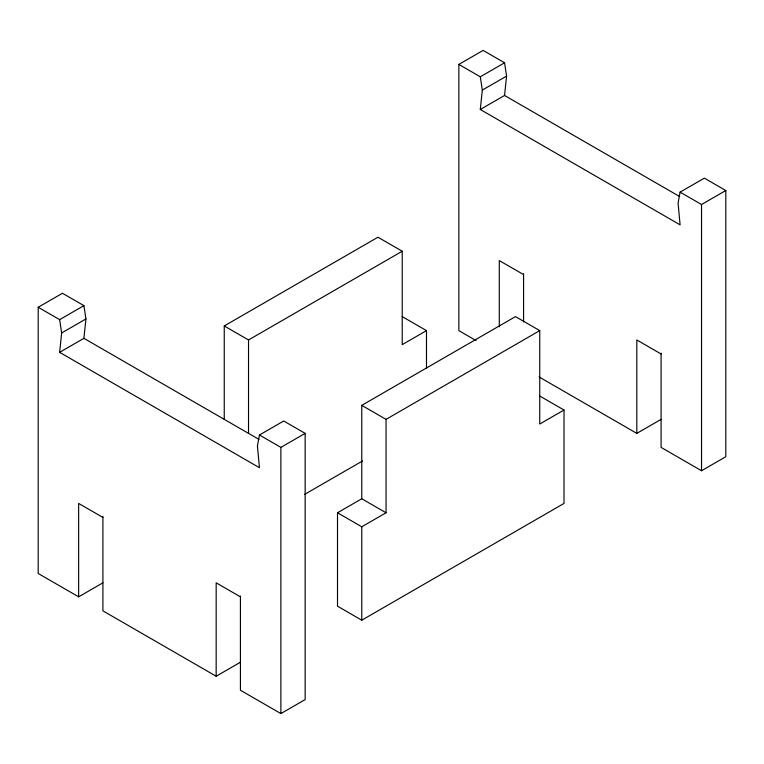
<?xml version="1.0" encoding="UTF-8"?>
<svg xmlns="http://www.w3.org/2000/svg" width="764" height="764" viewBox="0 0 764 764"><rect width="100%" height="100%" fill="white"/><g stroke="black" fill="none" stroke-linecap="round" stroke-linejoin="round"><path stroke-width="1.15" d="M240.431 596.015L240.431 690.245L280.885 713.595L305.151 699.585L305.151 433.369L283.711 420.993L259.445 435.002L257.42 445.985L259.445 467.702L59.64 352.338L61.655 332.961L59.64 319.648L38.2 307.271L38.2 573.487L78.644 596.837L102.911 582.827M59.64 352.338L83.906 338.328L85.931 318.951L83.906 305.638L62.467 293.261L38.2 307.271M661.089 353.149L661.089 447.389L701.533 470.739L725.8 456.729L725.8 190.513L704.36 178.136L680.094 192.146L678.069 203.119L680.094 224.836L480.289 109.481L482.313 90.104L480.289 76.792L458.849 64.415L458.849 330.631L476.039 340.553M480.289 109.481L504.555 95.471L506.58 76.085L504.555 62.782L483.115 50.405L458.849 64.415M59.64 319.648L83.906 305.638M480.289 76.792L504.555 62.782M61.655 332.961L85.931 318.951M482.313 90.104L506.58 76.085M224.253 419.36L224.253 325.951L377.951 237.222L402.227 251.232L402.227 344.64L426.493 330.631L426.493 368.468M224.253 325.951L248.529 339.97L402.227 251.232M259.445 435.002L280.885 447.379L305.151 433.369M680.094 192.146L701.533 204.523L725.8 190.513M361.773 498.758L361.773 405.35L515.471 316.611L539.747 330.621L539.747 424.03L564.013 410.02L564.013 503.428L361.773 620.187L337.507 606.177L337.507 512.768L361.773 498.758L386.049 512.768L386.049 419.36L539.747 330.621M304.74 494.327L362.518 460.969M337.507 512.768L361.773 526.778L386.049 512.768M102.911 516.617L102.911 610.847L216.164 676.236L240.431 662.226M539.012 376.91L636.813 433.379L661.089 419.369M504.555 95.471L679.645 196.558M523.569 274.582L499.293 260.572L499.293 326.782M661.089 353.98L636.813 339.97L636.813 433.379M402.227 316.611L426.493 330.631M539.747 396.01L564.013 410.02M361.773 405.35L386.049 419.36M83.906 338.328L258.996 439.415M102.911 517.438L78.644 503.428L78.644 596.837M240.431 596.837L216.164 582.827L216.164 676.236M701.533 204.523L701.533 470.739M523.569 273.751L523.569 321.873M361.773 526.778L361.773 620.187M280.885 447.379L280.885 713.595M248.529 339.97L248.529 433.379"/></g></svg>
